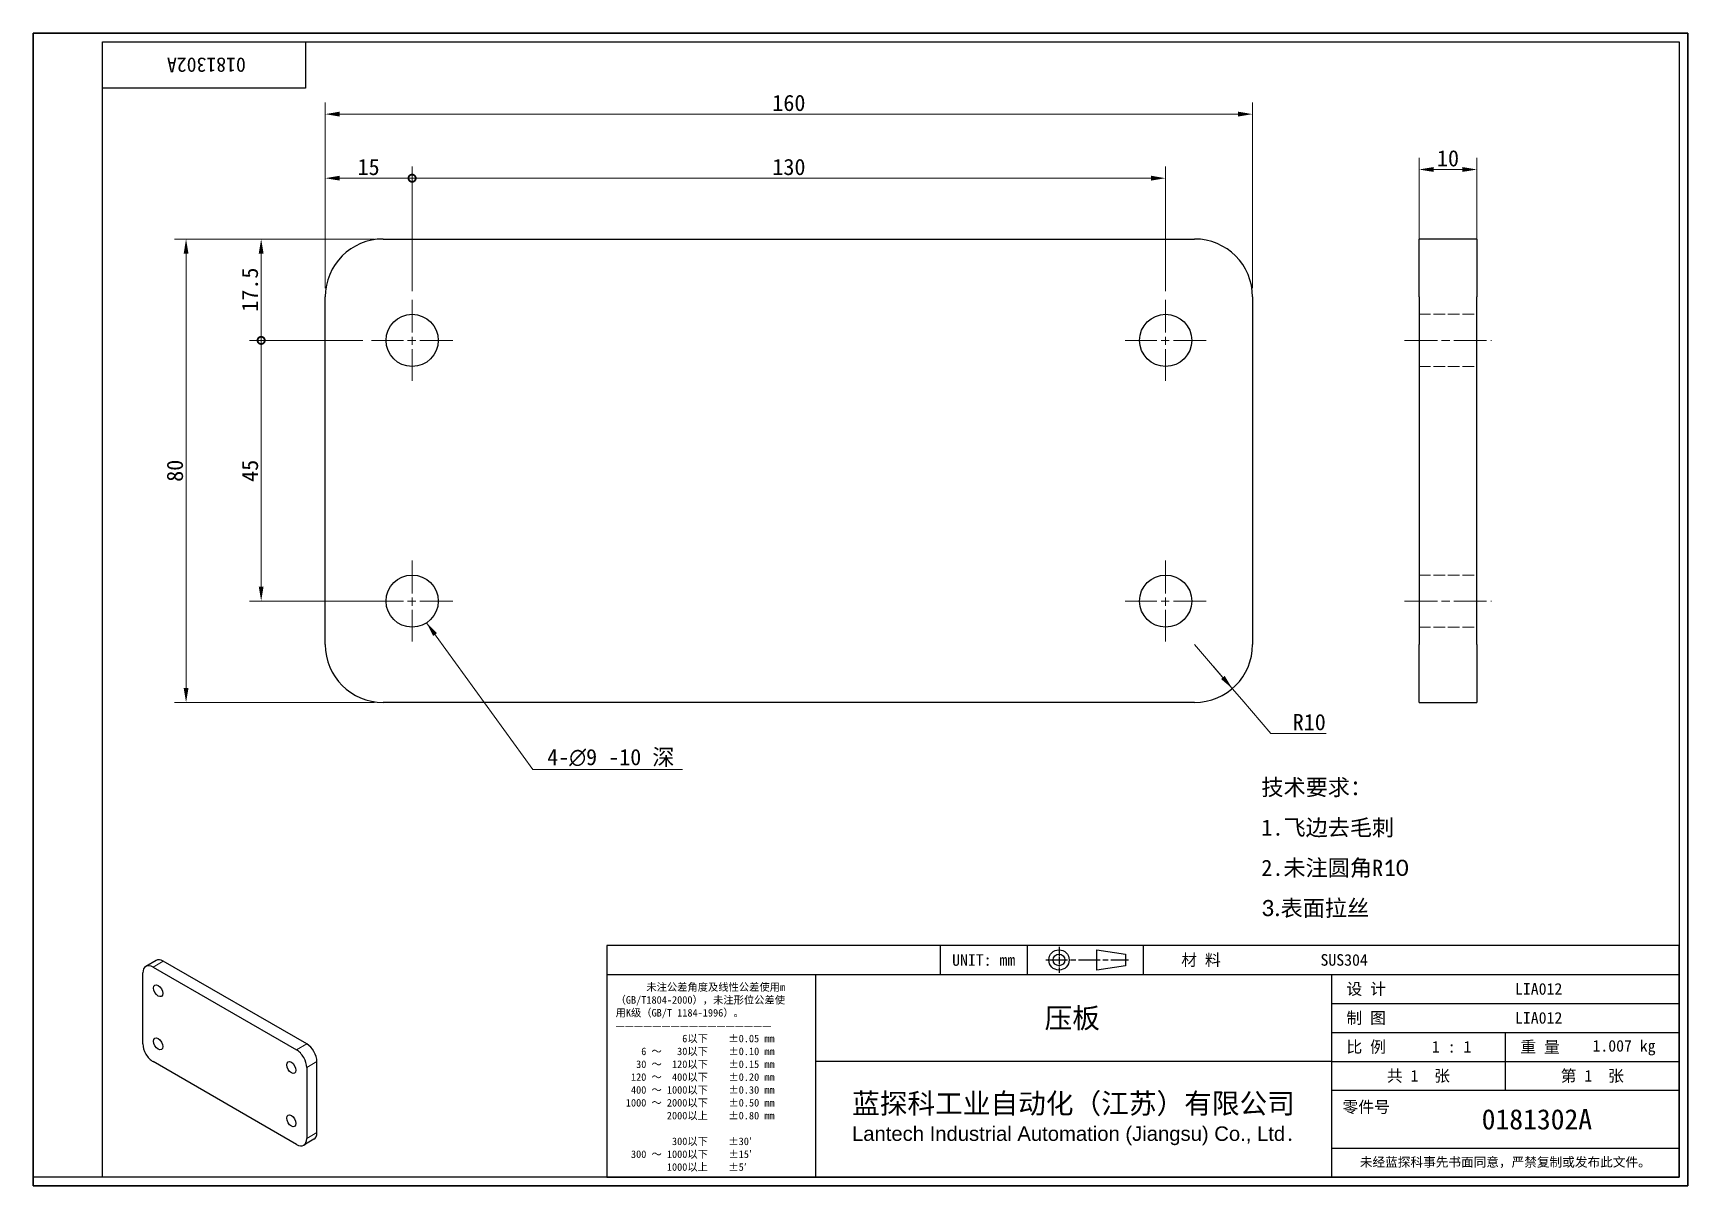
# Model space of a CAD drawing. Header units: millimetres. Extents: x 6 to 292, y 5 to 205.
import ezdxf
from ezdxf.enums import TextEntityAlignment as Align

# ---------------------------------------------------------------- set-up
doc = ezdxf.new("R2010")
doc.units = ezdxf.units.MM
doc.linetypes.add('CHAIN', pattern=[0.3543, 0.2362, -0.0295, 0.0591, -0.0295])
doc.linetypes.add('DASHED', pattern=[0.2067, 0.1654, -0.0413])
for name, color, linetype, lineweight in [('1', 7, 'Continuous', 18), ('可见 (ISO)', 7, 'Continuous', 25), ('可见窄的 (ISO)', 7, 'Continuous', 18), ('图框 (ISO)', 7, 'Continuous', 35), ('标题 (ISO)', 7, 'Continuous', 25)]:
    doc.layers.add(name, color=color, linetype=linetype, lineweight=lineweight)
for name, color, linetype, lineweight, true_color in [('中心标记 (ISO)', 1, 'CHAIN', 18, 0xff0000), ('中心线 (ISO)', 1, 'CHAIN', 18, 0xff0000), ('尺寸 (ISO)', 7, 'Continuous', 18, 0x008000), ('符号 (ISO)', 7, 'Continuous', 18, 0x008000), ('隐藏 (ISO)', 5, 'DASHED', 18, 0x0000ff)]:
    doc.layers.add(name, color=color, linetype=linetype, lineweight=lineweight, true_color=true_color)
doc.styles.add('文本样式164', font='SimSun.ttf')
doc.styles.add('文本样式165', font='SimSun.ttf')
doc.styles.add('文本样式74', font='SimSun.ttf')
doc.styles.add('最新国标', font='simfang.ttf')
doc.styles.add('注释文本 (ISO)', font='simfang.ttf')
doc.dimstyles.new('默认 (GB)', dxfattribs={"dimtxt": 2.8, "dimasz": 2.5, "dimexe": 2, "dimexo": 1.5, "dimgap": 0.5, "dimtad": 1, "dimtoh": 1, "dimdsep": 46, "dimtxsty": '最新国标', "dimcen": 0.09, "dimdle": 10, "dimclrd": 256, "dimclre": 256, "dimclrt": 256, "dimaunit": 1, "dimadec": 3, "dimazin": 2, "dimtfac": 0.535714, "dimtdec": 3, "dimtmove": 0, "dimatfit": 3, "dimfxl": 0, "dimtolj": 1, "dimlwd": -1, "dimlwe": -1, "dimarcsym": 0})
doc.dimstyles.new('默认 (GB)$7', dxfattribs={"dimtxt": 2.8, "dimasz": 2.5, "dimexe": 2, "dimexo": 1.5, "dimgap": 0.5, "dimtad": 1, "dimtoh": 1, "dimdsep": 46, "dimtxsty": '最新国标', "dimcen": 0.09, "dimdle": 10, "dimclrd": 256, "dimclre": 256, "dimclrt": 256, "dimaunit": 1, "dimadec": 3, "dimazin": 2, "dimtfac": 0.535714, "dimtdec": 3, "dimtmove": 0, "dimatfit": 3, "dimfxl": 0, "dimtolj": 1, "dimlwd": -1, "dimlwe": -1, "dimarcsym": 0})

# ---------------------------------------------------------------- blocks, each defined once
blk = doc.blocks.new('图框 最新国标')
at = {"layer": '图框 (ISO)'}
for p, q in [((6, 7), (6, 204.5)), ((6, 204.5), (291.5, 204.5)), ((291.5, 204.5), (291.5, 5.5)), ((6, 7), (6, 5.5)), ((6, 7), (6, 5.5)), ((291.5, 5.5), (6, 5.5))]:
    blk.add_line(p, q, dxfattribs=at)
at = {"layer": '图框 (ISO)', "color": 7, "linetype": 'Continuous', "lineweight": 25}
for p, q in [((18, 203), (290, 203)), ((18, 7), (18, 203)), ((18, 203), (290, 203)), ((53, 203), (53, 195)), ((290, 203), (290, 7)), ((290, 203), (290, 7)), ((53, 195), (18, 195)), ((290, 7), (6, 7)), ((290, 7), (18, 7))]:
    blk.add_line(p, q, dxfattribs=at)
at = {"layer": '图框 (ISO)', "style": '文本样式74'}
blk.add_attdef('零件代号_001', (42.7, 200.25), '', height=2.5, rotation=180, dxfattribs=at)
blk = doc.blocks.new('标题栏 最新国标')
at = {"layer": '标题 (ISO)'}
for p, q in [((381.98, -183.84), (196.98, -183.84)), ((196.98, -183.84), (196.98, -223.84)), ((254.48, -183.84), (254.48, -188.84)), ((269.48, -183.84), (269.48, -188.84)), ((281.48, -188.09), (281.48, -184.59)), ((281.48, -184.59), (286.48, -185.34)), ((286.48, -185.34), (286.48, -187.34)), ((289.48, -183.84), (289.48, -188.84)), ((381.98, -223.84), (381.98, -183.84)), ((383.48, -183.84), (383.48, -225.34)), ((286.48, -187.34), (281.48, -188.09)), ((196.98, -188.84), (381.98, -188.84)), ((232.98, -188.84), (232.98, -223.84)), ((321.98, -188.84), (321.98, -223.84)), ((321.98, -193.84), (381.98, -193.84)), ((321.98, -198.84), (381.98, -198.84)), ((351.98, -198.84), (351.98, -208.84)), ((321.98, -203.84), (232.98, -203.84)), ((321.98, -203.84), (381.98, -203.84)), ((321.98, -208.84), (381.98, -208.84)), ((321.98, -218.84), (381.98, -218.84)), ((196.98, -223.84), (381.98, -223.84)), ((383.48, -225.34), (196.98, -225.34))]:
    blk.add_line(p, q, dxfattribs=at)
at = {"layer": '标题 (ISO)', "linetype": 'CHAIN', "ltscale": 5.000333}
blk.add_line((274.98, -184.09), (274.98, -188.59), dxfattribs=at)
at = {"layer": '标题 (ISO)', "linetype": 'CHAIN', "ltscale": 15.834605}
blk.add_line((272.73, -186.34), (286.98, -186.34), dxfattribs=at)
at = {"layer": '标题 (ISO)'}
for radius in [1.75, 1]:
    blk.add_circle((274.98, -186.34), radius, dxfattribs=at)
at = {"layer": '1', "style": '文本样式164'}
for s, p in [('UNIT: mm', (261.98, -186.34)), ('材 料', (299.48, -186.34)), ('设 计', (327.98, -191.34)), ('制 图', (327.98, -196.34)), ('比 例', (327.98, -201.34)), ('重 量', (357.98, -201.34)), ('共 1  张', (336.98, -206.34)), ('第 1  张', (366.98, -206.34))]:
    blk.add_text(s, height=2, dxfattribs=at).set_placement(p, align=Align.MIDDLE_CENTER)
at = {"layer": '标题 (ISO)', "style": '注释文本 (ISO)'}
for s, insert, char_height, attachment_point, line_spacing_factor in [('\\fSimSun|b0|i0;{\\H1.3000;      未注公差角度及线性公差使用m\\P}\\fSimSun|b0|i0;{\\H1.3000;（GB/T1804-2000），未注形位公差使\\P}\\fSimSun|b0|i0;{\\H1.3000;用K级（GB/T 1184-1996）。\\P}\\fSimSun|b0|i0;{\\H1.3000;—————————————————\\P}\\fSimSun|b0|i0;{\\H1.3000;             6以下    ±0.05 mm\\P}\\fSimSun|b0|i0;{\\H1.3000;     6 ～   30以下    ±0.10 mm\\P}\\fSimSun|b0|i0;{\\H1.3000;    30 ～  120以下    ±0.15 mm\\P}\\fSimSun|b0|i0;{\\H1.3000;   120 ～  400以下    ±0.20 mm\\P}\\fSimSun|b0|i0;{\\H1.3000;   400 ～ 1000以下    ±0.30 mm\\P}\\fSimSun|b0|i0;{\\H1.3000;  1000 ～ 2000以下    ±0.50 mm\\P}\\fSimSun|b0|i0;{\\H1.3000;          2000以上    ±0.80 mm\\P}\\fSimSun|b0|i0;{\\H1.3000;\\P}\\fSimSun|b0|i0;{\\H1.3000;           300以下    ±30′\\P}\\fSimSun|b0|i0;{\\H1.3000;   300 ～ 1000以下    ±15′\\P}\\fSimSun|b0|i0;{\\H1.3000;          1000以上    ±5′}', (198.48, -206.63), 1.3, 4, 1.023913), ('{\\fMicrosoft YaHei|b0|i0|c134|p34;\\H1.75x;蓝探科工业自动化（江苏）有限公司\\P\\fArial|b0|i0|c0|p34;\\H0.71429x;Lantech Industrial Automation (Jiangsu) Co., Ltd\\fFangSong|b0|i0|c134|p49;.\\H1.15195x; }', (277.48, -213.84), 2, 5, 0.978695)]:
    blk.add_mtext(s, dxfattribs=dict(at, insert=insert, char_height=char_height, attachment_point=attachment_point, line_spacing_factor=line_spacing_factor))
at = {"layer": '标题 (ISO)', "attachment_point": 5, "style": '注释文本 (ISO)'}
for s, insert, char_height in [('\\fFangSong|b0|i0;零件号', (327.98, -211.84), 2), ('\\fSimSun|b0|i0;{\\H1.6000;未经蓝探科事先书面同意，严禁复制或发布此文件。}', (351.98, -221.34), 1.6)]:
    blk.add_mtext(s, dxfattribs=dict(at, insert=insert, char_height=char_height))
at = {"layer": '标题 (ISO)'}
for tag, p, height, style in [('材料_001', (320.09, -187.33), 2, '注释文本 (ISO)'), ('设计人_001', (353.65, -192.33), 2, '注释文本 (ISO)'), ('库存编号_001', (272.49, -198.11), 3.5, '文本样式165'), ('设计人_001', (353.65, -197.33), 2, '注释文本 (ISO)'), ('视图比例_001', (339.32, -202.33), 2, '注释文本 (ISO)'), ('质量\\P3;_001', (367.02, -202.16), 2, '注释文本 (ISO)'), ('零件代号_001', (347.9, -215.59), 3.5, '文本样式165')]:
    blk.add_attdef(tag, p, '', height=height, dxfattribs=dict(at, style=style))
blk = doc.blocks.new('_DotSmall')
at = {"color": 0, "linetype": 'ByBlock', "const_width": 0.5}
blk.add_lwpolyline([(-0.0625, 0, 1), (0.0625, 0, 1)], format="xyb", close=True, dxfattribs=at)
blk = doc.blocks.new('*D5')
at = {"layer": 'Defpoints', "color": 0, "transparency": 16777216}
for p in [(71.39, 179.45), (56.39, 158.95), (71.39, 158.45)]:
    blk.add_point(p, dxfattribs=at)
at = {"layer": '尺寸 (ISO)', "color": 116, "true_color": 0x00803f, "transparency": 16777216}
for p, q in [((56.39, 160.45), (56.39, 181.45)), ((71.39, 159.95), (71.39, 181.45)), ((58.89, 179.45), (71.39, 179.45))]:
    blk.add_line(p, q, dxfattribs=at)
blk.add_solid([(58.89, 179.87), (58.89, 179.04), (56.39, 179.45)], dxfattribs=at)
at = {"layer": '尺寸 (ISO)', "color": 116, "true_color": 0x00803f, "transparency": 16777216, "xscale": 2.5, "yscale": 2.5, "zscale": 2.5}
blk.add_blockref('_DotSmall', (71.39, 179.45), dxfattribs=at)
at = {"layer": '尺寸 (ISO)', "transparency": 16777216, "insert": (63.88, 181.37), "char_height": 2.8, "attachment_point": 5, "style": '最新国标'}
blk.add_mtext('\\A1;15', dxfattribs=at)
blk = doc.blocks.new('*D7')
at = {"layer": 'Defpoints', "color": 0, "transparency": 16777216}
for p in [(201.39, 179.45), (71.39, 158.45), (201.39, 158.45)]:
    blk.add_point(p, dxfattribs=at)
at = {"layer": '尺寸 (ISO)', "color": 116, "true_color": 0x00803f, "transparency": 16777216}
for p, q in [((71.39, 159.95), (71.39, 181.45)), ((201.39, 159.95), (201.39, 181.45)), ((71.39, 179.45), (198.89, 179.45))]:
    blk.add_line(p, q, dxfattribs=at)
blk.add_solid([(198.89, 179.87), (198.89, 179.04), (201.39, 179.45)], dxfattribs=at)
at = {"layer": '尺寸 (ISO)', "color": 116, "true_color": 0x00803f, "transparency": 16777216, "xscale": 2.5, "yscale": 2.5, "zscale": 2.5, "rotation": 180}
blk.add_blockref('_DotSmall', (71.39, 179.45), dxfattribs=at)
at = {"layer": '尺寸 (ISO)', "transparency": 16777216, "insert": (136.4, 181.37), "char_height": 2.8, "attachment_point": 5, "style": '最新国标'}
blk.add_mtext('\\A1;130', dxfattribs=at)
blk = doc.blocks.new('*D8')
at = {"layer": 'Defpoints', "color": 0, "transparency": 16777216}
for p in [(45.35, 151.45), (64.39, 151.45), (71.39, 106.45)]:
    blk.add_point(p, dxfattribs=at)
at = {"layer": '尺寸 (ISO)', "color": 116, "true_color": 0x00803f, "transparency": 16777216}
for p, q in [((62.89, 151.45), (43.35, 151.45)), ((45.35, 108.95), (45.35, 151.45)), ((69.89, 106.45), (43.35, 106.45))]:
    blk.add_line(p, q, dxfattribs=at)
blk.add_solid([(44.93, 108.95), (45.76, 108.95), (45.35, 106.45)], dxfattribs=at)
at = {"layer": '尺寸 (ISO)', "color": 116, "true_color": 0x00803f, "transparency": 16777216, "xscale": 2.5, "yscale": 2.5, "zscale": 2.5, "rotation": 90}
blk.add_blockref('_DotSmall', (45.35, 151.45), dxfattribs=at)
at = {"layer": '尺寸 (ISO)', "transparency": 16777216, "insert": (43.43, 128.94), "char_height": 2.8, "attachment_point": 5, "rotation": 90, "style": '最新国标'}
blk.add_mtext('\\A1;45', dxfattribs=at)
blk = doc.blocks.new('*D9')
at = {"layer": 'Defpoints', "color": 0, "transparency": 16777216}
for p in [(45.35, 168.95), (66.39, 168.95), (64.39, 151.45)]:
    blk.add_point(p, dxfattribs=at)
at = {"layer": '尺寸 (ISO)', "color": 116, "true_color": 0x00803f, "transparency": 16777216}
for p, q in [((64.89, 168.95), (43.35, 168.95)), ((45.35, 151.45), (45.35, 166.45)), ((62.89, 151.45), (43.35, 151.45))]:
    blk.add_line(p, q, dxfattribs=at)
blk.add_solid([(44.93, 166.45), (45.76, 166.45), (45.35, 168.95)], dxfattribs=at)
at = {"layer": '尺寸 (ISO)', "color": 116, "true_color": 0x00803f, "transparency": 16777216, "xscale": 2.5, "yscale": 2.5, "zscale": 2.5, "rotation": 270}
blk.add_blockref('_DotSmall', (45.35, 151.45), dxfattribs=at)
at = {"layer": '尺寸 (ISO)', "transparency": 16777216, "insert": (43.42, 160.21), "char_height": 2.8, "attachment_point": 5, "rotation": 90, "style": '最新国标'}
blk.add_mtext('\\A1;17.5', dxfattribs=at)
blk = doc.blocks.new('*D10')
at = {"layer": 'Defpoints', "color": 0, "transparency": 16777216}
for p in [(216.39, 190.51), (56.39, 158.95), (216.39, 158.95)]:
    blk.add_point(p, dxfattribs=at)
at = {"layer": '尺寸 (ISO)', "color": 116, "true_color": 0x00803f, "transparency": 16777216}
for p, q in [((56.39, 160.45), (56.39, 192.51)), ((216.39, 160.45), (216.39, 192.51)), ((58.89, 190.51), (213.89, 190.51))]:
    blk.add_line(p, q, dxfattribs=at)
for points in [[(58.89, 190.93), (58.89, 190.09), (56.39, 190.51)], [(213.89, 190.93), (213.89, 190.09), (216.39, 190.51)]]:
    blk.add_solid(points, dxfattribs=at)
at = {"layer": '尺寸 (ISO)', "transparency": 16777216, "insert": (136.39, 192.43), "char_height": 2.8, "attachment_point": 5, "style": '最新国标'}
blk.add_mtext('\\A1;160', dxfattribs=at)
blk = doc.blocks.new('*D11')
at = {"layer": 'Defpoints', "color": 0, "transparency": 16777216}
for p in [(66.39, 168.95), (32.39, 88.95), (66.39, 88.95)]:
    blk.add_point(p, dxfattribs=at)
at = {"layer": '尺寸 (ISO)', "color": 116, "true_color": 0x00803f, "transparency": 16777216}
for p, q in [((64.89, 168.95), (30.39, 168.95)), ((32.39, 166.45), (32.39, 91.45)), ((64.89, 88.95), (30.39, 88.95))]:
    blk.add_line(p, q, dxfattribs=at)
for points in [[(31.98, 166.45), (32.81, 166.45), (32.39, 168.95)], [(31.98, 91.45), (32.81, 91.45), (32.39, 88.95)]]:
    blk.add_solid(points, dxfattribs=at)
at = {"layer": '尺寸 (ISO)', "transparency": 16777216, "insert": (30.48, 128.95), "char_height": 2.8, "attachment_point": 5, "rotation": 90, "style": '最新国标'}
blk.add_mtext('\\A1;80', dxfattribs=at)
blk = doc.blocks.new('*D12')
at = {"layer": 'Defpoints', "color": 0, "transparency": 16777216}
for p in [(255.11, 180.95), (245.11, 158.95), (255.11, 158.95)]:
    blk.add_point(p, dxfattribs=at)
at = {"layer": '尺寸 (ISO)', "color": 116, "true_color": 0x00803f, "transparency": 16777216}
for p, q in [((245.11, 160.45), (245.11, 182.95)), ((255.11, 160.45), (255.11, 182.95)), ((247.61, 180.95), (252.61, 180.95))]:
    blk.add_line(p, q, dxfattribs=at)
for points in [[(247.61, 181.37), (247.61, 180.54), (245.11, 180.95)], [(252.61, 181.37), (252.61, 180.54), (255.11, 180.95)]]:
    blk.add_solid(points, dxfattribs=at)
at = {"layer": '尺寸 (ISO)', "transparency": 16777216, "insert": (250.11, 182.87), "char_height": 2.8, "attachment_point": 5, "style": '最新国标'}
blk.add_mtext('\\A1;10', dxfattribs=at)
blk = doc.blocks.new('*D13')
at = {"layer": 'Defpoints', "color": 0, "transparency": 16777216}
for p in [(206.39, 98.95), (212.9, 91.36)]:
    blk.add_point(p, dxfattribs=at)
at = {"layer": '尺寸 (ISO)', "color": 116, "true_color": 0x00803f, "transparency": 16777216}
for p, q in [((206.39, 98.95), (212.9, 91.36)), ((211.27, 93.26), (209.65, 95.16)), ((212.9, 91.36), (214.52, 89.46)), ((219.52, 83.62), (214.52, 89.46)), ((229.07, 83.62), (219.52, 83.62))]:
    blk.add_line(p, q, dxfattribs=at)
blk.add_solid([(211.59, 93.53), (210.96, 92.99), (212.9, 91.36)], dxfattribs=at)
at = {"layer": '尺寸 (ISO)', "transparency": 16777216, "insert": (226.17, 85.54), "char_height": 2.8, "attachment_point": 5, "style": '最新国标'}
blk.add_mtext('\\A1;R10', dxfattribs=at)

msp = doc.modelspace()

# ---------------------------------------------------------------- linework, layer by layer
at = {"layer": '中心标记 (ISO)', "ltscale": 23.990969}
for p, q in [((71.3947, 158.453), (71.3947, 144.453)), ((201.3947, 158.453), (201.3947, 144.453)), ((78.3947, 151.453), (64.3947, 151.453)), ((208.3947, 151.453), (194.3947, 151.453)), ((71.3947, 113.453), (71.3947, 99.453)), ((201.3947, 113.453), (201.3947, 99.453)), ((78.3947, 106.453), (64.3947, 106.453)), ((208.3947, 106.453), (194.3947, 106.453))]:
    msp.add_line(p, q, dxfattribs=at)
at = {"layer": '中心线 (ISO)', "ltscale": 23.990969}
for p, q in [((242.6072, 151.453), (257.6072, 151.453)), ((242.6072, 106.453), (257.6072, 106.453))]:
    msp.add_line(p, q, dxfattribs=at)
at = {"layer": '可见 (ISO)'}
for p, q in [((66.3947, 168.953), (206.3947, 168.953)), ((255.1072, 168.953), (245.1072, 168.953)), ((245.1072, 158.953), (245.1072, 168.953)), ((255.1072, 168.953), (255.1072, 158.953)), ((56.3947, 98.953), (56.3947, 158.953)), ((216.3947, 158.953), (216.3947, 98.953)), ((245.1072, 158.953), (245.1072, 98.953)), ((255.1072, 98.953), (255.1072, 158.953)), ((245.1072, 88.953), (245.1072, 98.953)), ((255.1072, 98.953), (255.1072, 88.953)), ((206.3947, 88.953), (66.3947, 88.953)), ((245.1072, 88.953), (255.1072, 88.953)), ((27.2141, 44.4237), (25.4464, 43.4031)), ((26.6964, 43.2793), (51.4451, 28.9906)), ((53.2129, 30.0112), (28.4641, 44.2999)), ((24.9286, 30.0112), (24.9286, 42.2587)), ((51.4451, 12.6607), (26.6964, 26.9493)), ((53.2129, 25.9287), (53.2129, 13.6813)), ((54.9806, 14.7019), (54.9806, 26.9493)), ((54.4629, 13.5575), (52.6951, 12.5368))]:
    msp.add_line(p, q, dxfattribs=at)
for centre in [(71.3947, 151.453), (201.3947, 151.453), (71.3947, 106.453), (201.3947, 106.453)]:
    msp.add_circle(centre, 4.5, dxfattribs=at)
for centre, start, end in [((66.3947, 158.953), 90, 180), ((206.3947, 158.953), 0, 90), ((66.3947, 98.953), 180, 270), ((206.3947, 98.953), 270, 0)]:
    msp.add_arc(centre, 10, start, end, dxfattribs=at)
for centre, major_axis, start_param, end_param in [((26.6964, 41.238), (-1.25, 2.1651), 5.49778714, 7.06858347), ((28.4641, 42.2587), (-1.25, 2.1651), 5.49778714, 6.28318531), ((26.6964, 28.9906), (-1.25, 2.1651), 0.78539816, 2.35619449), ((51.4451, 26.9493), (1.25, -2.1651), 0.78539816, 2.35619449), ((53.2129, 27.97), (-1.25, 2.1651), 3.92699082, 5.49778714), ((53.2129, 15.7225), (1.25, -2.1651), 0, 0.78539816), ((51.4451, 14.7019), (1.25, -2.1651), 5.49778714, 7.06858347)]:
    msp.add_ellipse(centre, major_axis=major_axis, ratio=0.57735027, start_param=start_param, end_param=end_param, dxfattribs=at)
for centre in [(27.5802, 39.1968), (27.5802, 30.0112), (50.5612, 25.9287), (50.5612, 16.7431)]:
    msp.add_ellipse(centre, major_axis=(0.5625, -0.9743), ratio=0.57735027, dxfattribs=at)
at = {"layer": '可见窄的 (ISO)'}
for p, q in [((26.6964, 43.2793), (28.4641, 44.2999)), ((53.2129, 30.0112), (51.4451, 28.9906)), ((53.2129, 25.9287), (54.9806, 26.9493)), ((54.9806, 14.7019), (53.2129, 13.6813))]:
    msp.add_line(p, q, dxfattribs=at)
at = {"layer": '隐藏 (ISO)', "ltscale": 12.094824}
for p, q in [((245.1072, 155.953), (255.1072, 155.953)), ((245.1072, 146.953), (255.1072, 146.953)), ((245.1072, 110.953), (255.1072, 110.953)), ((245.1072, 101.953), (255.1072, 101.953))]:
    msp.add_line(p, q, dxfattribs=at)

# ---------------------------------------------------------------- block references
msp.add_blockref('图框 最新国标', (0, 0)).add_auto_attribs({'零件代号_001': '0181302A'})
ref = msp.add_blockref('标题栏 最新国标', (-91.9825, 230.8443))
ref.add_attrib('零件代号_001', '0181302A', (255.9204, 15.25), dxfattribs={"layer": '标题 (ISO)', "height": 3.5, "style": '文本样式165'})
ref.add_attrib('库存编号_001', '压板', (180.5042, 32.7304), dxfattribs={"layer": '标题 (ISO)', "height": 3.5, "style": '文本样式165'})
ref.add_attrib('质量\\P3;_001', '1.007 kg', (275.04, 28.6829), dxfattribs={"layer": '标题 (ISO)', "height": 2, "style": '注释文本 (ISO)'})
ref.add_attrib('视图比例_001', '1 : 1', (247.3371, 28.5171), dxfattribs={"layer": '标题 (ISO)', "height": 2, "style": '注释文本 (ISO)'})
ref.add_attrib('设计人_001', 'LIA012', (261.6686, 38.5114), dxfattribs={"layer": '标题 (ISO)', "height": 2, "style": '注释文本 (ISO)'})
ref.add_attrib('设计人_001', 'LIA012', (261.6686, 33.5114), dxfattribs={"layer": '标题 (ISO)', "height": 2, "style": '注释文本 (ISO)'})
ref.add_attrib('材料_001', 'SUS304', (228.1114, 43.5114), dxfattribs={"layer": '标题 (ISO)', "height": 2, "style": '注释文本 (ISO)'})

# ---------------------------------------------------------------- texts
at = {"layer": '符号 (ISO)', "char_height": 2.8}
for s, insert, width, attachment_point, line_spacing_factor, style in [('4-\\fAIGDT|b0|i0;{\\H2.8000;n}\\fFangSong|b0|i0;{\\H2.8000;9 -10 深}', (94.693, 77.8378), 24.337871, 7, 0.49, '最新国标'), ('\\fFangSong|b0|i0;{\\H2.8000;技术要求：\\P}\\fFangSong|b0|i0;{\\H2.8000;1.飞边去毛刺\\P}\\fFangSong|b0|i0;{\\H2.8000;2.未注圆角R}\\fCalibri|b0|i0;{\\H2.8000;10\\P}\\fCalibri|b0|i0;{\\H2.8000;3.}\\fFangSong|b0|i0;{\\H2.8000;表面拉丝}', (217.9123, 63.7353), 27.524455, 4, 1.488394, '注释文本 (ISO)')]:
    msp.add_mtext(s, dxfattribs=dict(at, insert=insert, width=width, attachment_point=attachment_point, line_spacing_factor=line_spacing_factor, style=style))

# ---------------------------------------------------------------- dimensions: what is measured, and where the dimension line sits
at = {"layer": '尺寸 (ISO)', "color": 116, "true_color": 0x00803f}
dim = msp.add_linear_dim(base=(216.3947, 190.5098), p1=(56.3947, 158.953), p2=(216.3947, 158.953), dimstyle='默认 (GB)', override={"dimgap": 0.5, "dimtoh": 0, "dimdec": 2, "dimtol": 0, "dimlim": 0, "dimtp": 0, "dimtm": 0, "dimtdec": 3, "dimtofl": 0, "dimatfit": 1}, dxfattribs=at)
dim.commit()
dim.dimension.update_dxf_attribs({"geometry": '*D10', "text_midpoint": (136.3947, 190.5098), "dimtype": 160})
for base, p1, p2, angle, override, picture, middle in [((71.3947, 179.453), (56.3947, 158.953), (71.3947, 158.453), 180, {"dimgap": 0.5, "dimtoh": 0, "dimdec": 2, "dimblk2": 'DotSmall', "dimsah": 1, "dimdle": 0, "dimtol": 0, "dimlim": 0, "dimtp": 0, "dimtm": 0, "dimtdec": 3, "dimtofl": 0, "dimatfit": 1}, '*D5', (63.8847, 179.453)), ((201.3947, 179.453), (71.3947, 158.453), (201.3947, 158.453), 180, {"dimgap": 0.5, "dimtoh": 0, "dimdec": 2, "dimblk1": 'DotSmall', "dimsah": 1, "dimdle": 0, "dimtol": 0, "dimlim": 0, "dimtp": 0, "dimtm": 0, "dimtdec": 3, "dimtofl": 0, "dimatfit": 1}, '*D7', (136.4047, 179.453)), ((255.1072, 180.953), (245.1072, 158.953), (255.1072, 158.953), 180, {"dimgap": 0.5, "dimtoh": 0, "dimdec": 2, "dimtol": 0, "dimlim": 0, "dimtp": 0, "dimtm": 0, "dimtdec": 3, "dimtofl": 0, "dimatfit": 1}, '*D12', (250.1072, 180.953)), ((32.3947, 88.953), (66.3947, 168.953), (66.3947, 88.953), 270, {"dimgap": 0.5, "dimtoh": 0, "dimdec": 2, "dimtol": 0, "dimlim": 0, "dimtp": 0, "dimtm": 0, "dimtdec": 3, "dimtofl": 0, "dimatfit": 1}, '*D11', (32.3947, 128.953)), ((45.3474, 168.953), (64.3947, 151.453), (66.3947, 168.953), 90, {"dimgap": 0.5, "dimtoh": 0, "dimdec": 2, "dimblk1": 'DotSmall', "dimsah": 1, "dimdle": 0, "dimtol": 0, "dimlim": 0, "dimtp": 0, "dimtm": 0, "dimtdec": 3, "dimtofl": 0, "dimatfit": 1}, '*D9', (45.3474, 160.213)), ((45.3474, 151.453), (71.3947, 106.453), (64.3947, 151.453), 90, {"dimgap": 0.5, "dimtoh": 0, "dimdec": 2, "dimblk2": 'DotSmall', "dimsah": 1, "dimdle": 0, "dimtol": 0, "dimlim": 0, "dimtp": 0, "dimtm": 0, "dimtdec": 3, "dimtofl": 0, "dimatfit": 1}, '*D8', (45.3474, 128.943))]:
    dim = msp.add_linear_dim(base=base, p1=p1, p2=p2, angle=angle, dimstyle='默认 (GB)', override=override, dxfattribs=at)
    dim.commit()
    dim.dimension.update_dxf_attribs({"geometry": picture, "text_midpoint": middle, "dimtype": 160})
dim = msp.add_radius_dim(center=(206.3947, 98.953), mpoint=(212.8986, 91.357), dimstyle='默认 (GB)', override={"dimgap": 0.5, "dimtih": 1, "dimdec": 2, "dimlfac": 1, "dimcen": 0, "dimtol": 0, "dimlim": 0, "dimtp": 0, "dimtm": 0, "dimtdec": 3}, dxfattribs=at)
dim.commit()
dim.dimension.update_dxf_attribs({"geometry": '*D13', "text_midpoint": (226.167, 83.6202), "dimtype": 164})

# ---------------------------------------------------------------- leaders
at = {"layer": '符号 (ISO)', "annotation_type": 0, "has_hookline": 1, "hookline_direction": 0, "text_width": 23.321}
msp.add_leader([(73.8858, 102.7054), (92.193, 77.3712), (94.693, 77.3712)], dimstyle='默认 (GB)$7', override={"dimgap": 0, "dimtad": 1}, dxfattribs=at)

doc.saveas('drawing.dxf')
